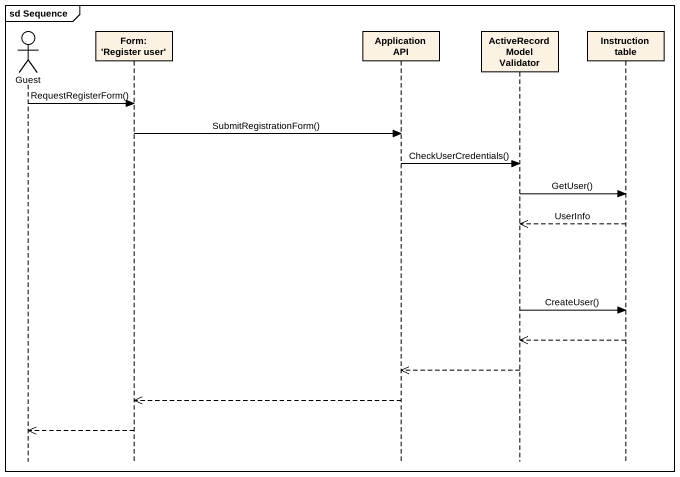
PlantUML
@startuml
mainframe sd Sequence
hide footbox
actor Guest
participant "Form: 'Register user'" as Form_Register_user
participant "Application API" as Application_API
participant "ActiveRecord Model Validator" as ActiveRecord_Model_Validator
participant "Instruction table" as Instruction_table

Guest -> Form_Register_user : RequestRegisterForm()
Form_Register_user -> Application_API : SubmitRegistrationForm()
Application_API -> ActiveRecord_Model_Validator : CheckUserCredentials()
ActiveRecord_Model_Validator -> Instruction_table : GetUser()
Instruction_table -->> ActiveRecord_Model_Validator : UserInfo
ActiveRecord_Model_Validator -> Instruction_table : CreateUser()
Instruction_table -->> ActiveRecord_Model_Validator
ActiveRecord_Model_Validator -->> Application_API
Application_API -->> Form_Register_user
Form_Register_user -->> Guest
@enduml
